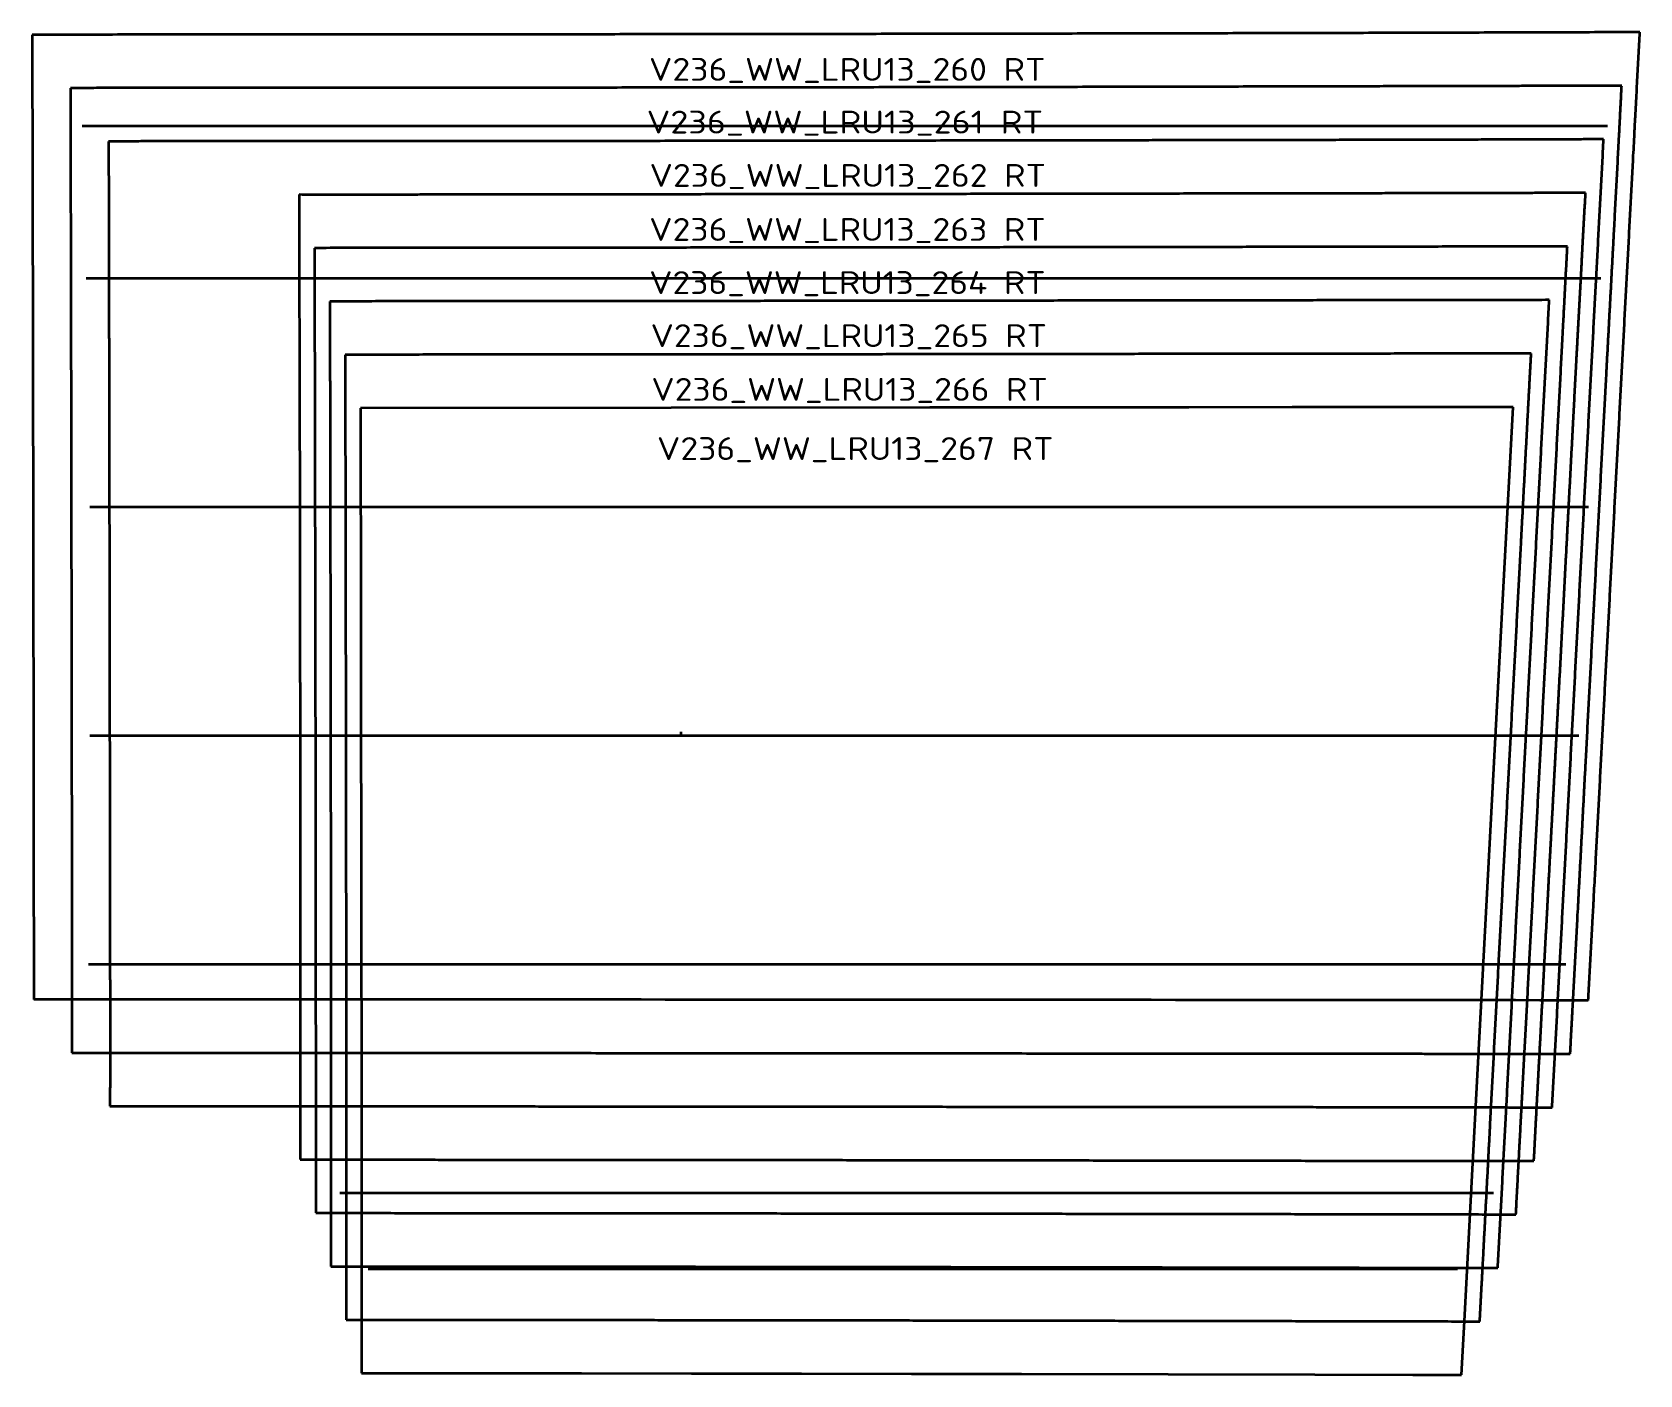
# Model space of a CAD drawing. Extents: x 38945 to 41055, y 24131 to 25893.
import ezdxf
from ezdxf.enums import TextEntityAlignment as Align

# ---------------------------------------------------------------- set-up
doc = ezdxf.new("R2010")
doc.units = 0
doc.layers.get('0').update_dxf_attribs({"lineweight": 13})
for name, color, linetype, lineweight in [('MARKERS', 7, 'Continuous', 13), ('OUTER', 7, 'Continuous', 13), ('ROSETTE', 7, 'Continuous', 13), ('STRATEGYPOINT', 7, 'Continuous', 13), ('TEXT', 7, 'Continuous', 13)]:
    doc.layers.add(name, color=color, linetype=linetype, lineweight=lineweight)
doc.styles.get("Standard").update_dxf_attribs({"font": 'isocp.shx'})

# ---------------------------------------------------------------- blocks, each defined once
blk = doc.blocks.new('V236_WW_LRU13_260 RT_TEXT_1')
at = {"layer": 'TEXT', "color": 14, "lineweight": 13, "width": 0.931771}
blk.add_text('V236_WW_LRU13_260 RT', height=30, dxfattribs=at).set_placement((-42.273438, 859.373596), (478.1875, 859.373596), align=Align.FIT)
blk = doc.blocks.new('29276884_INF_GF_HM_BI45_1000_54_CHORDWISE_V1_V236_WW_LRU13_260_R0_I38_DXF')
at = {"layer": 'OUTER', "color": 3, "lineweight": 35}
blk.add_lwpolyline([(40987.4, 24622.8, 0.000227), (38947.1, 24624)], format="xyb", dxfattribs=at)
for points in [[(41055, 25893.2), (40633, 25891.8), (40211, 25890.8), (39789, 25890.3), (39367, 25890), (38945, 25889.9)], [(38945, 25889.9), (38945.6, 25636.8), (38946.1, 25383.6), (38946.5, 25130.4), (38946.8, 24877.2), (38947.1, 24624)]]:
    blk.add_open_spline(points, degree=5, dxfattribs=at)
blk.add_open_spline([(40987.4, 24622.8), (40994.3, 24750.6), (41007.8, 25004.7), (41021.3, 25258.8), (41034.9, 25512.9), (41048.4, 25766.9), (41055, 25893.2)], degree=5, knots=[0, 0, 0, 0, 0, 0, 639.986098, 1272.232091, 1272.232091, 1272.232091, 1272.232091, 1272.232091, 1272.232091], dxfattribs=at)
at = {"layer": 'ROSETTE', "color": 150, "lineweight": 35}
for p, q in [((39796.8, 24970), (39796.8, 24975)), ((39806.8, 24970), (39796.8, 24970))]:
    blk.add_line(p, q, dxfattribs=at)
at = {"layer": 'STRATEGYPOINT', "color": 7, "lineweight": 5}
blk.add_point((39796.8, 24970), dxfattribs=at)
at = {"layer": 'TEXT', "color": 7, "lineweight": 0}
blk.add_blockref('V236_WW_LRU13_260 RT_TEXT_1', (39796.8, 24970), dxfattribs=at)
blk = doc.blocks.new('V236_WW_LRU13_261 RT_TEXT_2')
at = {"layer": 'TEXT', "color": 14, "lineweight": 13, "width": 0.931771}
blk.add_text('V236_WW_LRU13_261 RT', height=30, dxfattribs=at).set_placement((-45.351562, 790.238831), (475.109375, 790.238831), align=Align.FIT)
blk = doc.blocks.new('29276884_INF_GF_HM_BI45_1000_54_CHORDWISE_V1_V236_WW_LRU13_261_R0_I38_DXF')
at = {"layer": 'OUTER', "color": 3, "lineweight": 35}
for points, knots in [([(41031.2, 25822.8), (40844, 25822.6), (40546.1, 25821.5), (40138.9, 25821), (39731.7, 25820.2), (39324.5, 25820.1), (39104.4, 25820.1), (38995.1, 25819.9)], [0, 0, 0, 0, 0, 0, 935.827404, 1489.674379, 2036.076988, 2036.076988, 2036.076988, 2036.076988, 2036.076988, 2036.076988]), ([(40963.6, 24552.5), (40967, 24614.5), (40973.9, 24743.4), (40984, 24934.6), (40997.4, 25188.7), (41011, 25442.7), (41021.4, 25634.8), (41028, 25760), (41031.2, 25822.8)], [0, 0, 0, 0, 0, 0, 310.356588, 645.28021, 957.388465, 1272.073272, 1272.073272, 1272.073272, 1272.073272, 1272.073272, 1272.073272]), ([(38997.1, 24553.9), (39114, 24554), (39312.2, 24554), (39635.7, 24553.8), (40029, 24553.6), (40422.3, 24553.1), (40698.7, 24553.1), (40893.9, 24552.7), (40963.6, 24552.5)], [0, 0, 0, 0, 0, 0, 584.677293, 990.798468, 1617.622194, 1966.552859, 1966.552859, 1966.552859, 1966.552859, 1966.552859, 1966.552859])]:
    blk.add_open_spline(points, degree=5, knots=knots, dxfattribs=at)
blk.add_open_spline([(38995.1, 25819.9), (38995.8, 25566.7), (38996.4, 25313.5), (38996.4, 25060.3), (38997.2, 24807.1), (38997.1, 24553.9)], degree=5, dxfattribs=at)
at = {"layer": 'ROSETTE', "color": 150, "lineweight": 35}
for p, q in [((39796.8, 24970), (39796.8, 24975)), ((39806.8, 24970), (39796.8, 24970))]:
    blk.add_line(p, q, dxfattribs=at)
at = {"layer": 'STRATEGYPOINT', "color": 7, "lineweight": 5}
blk.add_point((39796.8, 24970), dxfattribs=at)
at = {"layer": 'TEXT', "color": 7, "lineweight": 0}
blk.add_blockref('V236_WW_LRU13_261 RT_TEXT_2', (39796.8, 24970), dxfattribs=at)
blk = doc.blocks.new('V236_WW_LRU13_262 RT_TEXT_3')
at = {"layer": 'TEXT', "color": 14, "lineweight": 13, "width": 0.931771}
blk.add_text('V236_WW_LRU13_262 RT', height=30, dxfattribs=at).set_placement((-41.570312, 720.266174), (478.890625, 720.266174), align=Align.FIT)
blk = doc.blocks.new('29276884_INF_GF_HM_BI45_1000_54_CHORDWISE_V1_V236_WW_LRU13_262_R0_I38_DXF')
at = {"layer": 'OUTER', "color": 3, "lineweight": 35}
for points, knots in [([(41007.5, 25752.7), (40928.8, 25752.4), (40678.6, 25751.6), (40382.5, 25751.3), (39990.1, 25750.5), (39597.6, 25750.2), (39283.8, 25750.2), (39141.7, 25750.1), (39045.3, 25749.9)], [0, 0, 0, 0, 0, 0, 393.26668, 1251.27631, 1480.312402, 1962.184291, 1962.184291, 1962.184291, 1962.184291, 1962.184291, 1962.184291]), ([(39045.3, 25749.9), (39045.6, 25624.4), (39045.9, 25468.4), (39046.2, 25289), (39046.7, 25035.8), (39046.9, 24782.6), (39047.2, 24654.9), (39047.3, 24557.7), (39047.1, 24483.9)], [0, 0, 0, 0, 0, 0, 627.589752, 779.983335, 897.20916, 1266.008551, 1266.008551, 1266.008551, 1266.008551, 1266.008551, 1266.008551]), ([(39047.1, 24483.9), (39095.2, 24484), (39238.1, 24484), (39493.6, 24483.9), (39749, 24483.7), (40093.5, 24483.4), (40424, 24483.1), (40659.6, 24482.9), (40782.7, 24482.8), (40905.9, 24482.4), (40939.9, 24482.3)], [0, 0, 0, 0, 0, 0, 240.627156, 714.481392, 1277.16517, 1277.16517, 1722.62314, 1892.765505, 1892.765505, 1892.765505, 1892.765505, 1892.765505, 1892.765505])]:
    blk.add_open_spline(points, degree=5, knots=knots, dxfattribs=at)
blk.add_open_spline([(40939.9, 24482.3), (40953.6, 24736.4), (40966.9, 24990.5), (40980.4, 25244.6), (40994, 25498.6), (41007.5, 25752.7)], degree=5, dxfattribs=at)
at = {"layer": 'ROSETTE', "color": 150, "lineweight": 35}
for p, q in [((39796.8, 24970), (39796.8, 24975)), ((39806.8, 24970), (39796.8, 24970))]:
    blk.add_line(p, q, dxfattribs=at)
at = {"layer": 'STRATEGYPOINT', "color": 7, "lineweight": 5}
blk.add_point((39796.8, 24970), dxfattribs=at)
at = {"layer": 'TEXT', "color": 7, "lineweight": 0}
blk.add_blockref('V236_WW_LRU13_262 RT_TEXT_3', (39796.8, 24970), dxfattribs=at)
blk = doc.blocks.new('V236_WW_LRU13_263 RT_TEXT_4')
at = {"layer": 'TEXT', "color": 14, "lineweight": 13, "width": 0.931771}
blk.add_text('V236_WW_LRU13_263 RT', height=30, dxfattribs=at).set_placement((-41.988281, 649.377502), (478.472656, 649.377502), align=Align.FIT)
blk = doc.blocks.new('29276884_INF_GF_HM_BI45_1000_54_CHORDWISE_V1_V236_WW_LRU13_263_R0_I38_DXF')
at = {"layer": 'OUTER', "color": 3, "lineweight": 35}
for points, knots in [([(40983.9, 25682.4), (40818.2, 25681.8), (40609, 25681.6), (40271.3, 25681), (39933.6, 25680.4), (39595.9, 25680.3), (39423.9, 25679.8), (39295.4, 25680)], [0, 0, 0, 0, 0, 0, 828.827419, 1046.000123, 1688.489911, 1688.489911, 1688.489911, 1688.489911, 1688.489911, 1688.489911]), ([(39295.4, 25680), (39295.4, 25666.1), (39295.4, 25643.6), (39295.4, 25612.3), (39295.5, 25568), (39295.9, 25428.2), (39296.3, 25282.7), (39296.4, 25115.4), (39296.7, 24926.5), (39296.8, 24717.6), (39296.8, 24604.2), (39296.7, 24510.4), (39296.8, 24446.9), (39296.9, 24413.9)], [0, 0, 0, 0, 0, 0, 69.415543, 112.850202, 156.284856, 221.574079, 699.217719, 796.945389, 948.966196, 1100.987049, 1266.13545, 1266.13545, 1266.13545, 1266.13545, 1266.13545, 1266.13545]), ([(40916, 24412.2), (40918.9, 24467.2), (40921.8, 24522.3), (40924.8, 24577.4), (40929.6, 24667.3), (40934.4, 24757.1), (40936.2, 24791.9), (40939.3, 24848.3), (40942.3, 24904.8), (40944.4, 24943.9), (40946.5, 24983), (40949, 25030.8), (40953.9, 25122), (40958.7, 25213.2), (40962.6, 25287), (40967.5, 25380.4), (40972, 25465.1), (40974.2, 25506.4), (40977.1, 25557.6), (40979.8, 25608.9), (40981.3, 25640.7), (40983.3, 25672.4), (40983.9, 25682.4)], [0, 0, 0, 0, 0, 0, 275.870761, 275.870761, 275.870761, 449.858339, 449.858339, 449.858339, 558.598776, 558.598776, 645.5904, 645.5904, 689.08627, 1015.301687, 1015.301687, 1015.301687, 1113.165005, 1113.165005, 1221.924291, 1272.068412, 1272.068412, 1272.068412, 1272.068412, 1272.068412, 1272.068412]), ([(39296.9, 24413.9), (39533.1, 24413.8), (39856.9, 24413.6), (40180.7, 24413.3), (40504.5, 24412.6), (40828.3, 24412.2), (40916, 24412.2)], [0, 0, 0, 0, 0, 0, 1180.94657, 1619.073982, 1619.073982, 1619.073982, 1619.073982, 1619.073982, 1619.073982])]:
    blk.add_open_spline(points, degree=5, knots=knots, dxfattribs=at)
at = {"layer": 'ROSETTE', "color": 150, "lineweight": 35}
for p, q in [((39796.8, 24970), (39796.8, 24975)), ((39806.8, 24970), (39796.8, 24970))]:
    blk.add_line(p, q, dxfattribs=at)
at = {"layer": 'STRATEGYPOINT', "color": 7, "lineweight": 5}
blk.add_point((39796.8, 24970), dxfattribs=at)
at = {"layer": 'TEXT', "color": 7, "lineweight": 0}
blk.add_blockref('V236_WW_LRU13_263 RT_TEXT_4', (39796.8, 24970), dxfattribs=at)
blk = doc.blocks.new('V236_WW_LRU13_264 RT_TEXT_5')
at = {"layer": 'TEXT', "color": 14, "lineweight": 13, "width": 0.931771}
blk.add_text('V236_WW_LRU13_264 RT', height=30, dxfattribs=at).set_placement((-41.992188, 579.625549), (478.46875, 579.625549), align=Align.FIT)
blk = doc.blocks.new('29276884_INF_GF_HM_BI45_1000_54_CHORDWISE_V1_V236_WW_LRU13_264_R0_I38_DXF')
at = {"layer": 'OUTER', "color": 3, "lineweight": 35}
for points in [[(40959.9, 25612.1), (40631, 25611.4), (40302.2, 25610.9), (39973.3, 25610.6), (39644.4, 25610.3), (39315.5, 25610)], [(39315.5, 25610), (39316, 25356.8), (39316.5, 25103.6), (39317, 24850.3), (39317.2, 24597.1), (39317.1, 24343.9)], [(39317.1, 24343.9), (39632.1, 24343.7), (39947.2, 24343.4), (40262.3, 24343.1), (40577.3, 24342.6), (40892.4, 24342)]]:
    blk.add_open_spline(points, degree=5, dxfattribs=at)
blk.add_open_spline([(40892.4, 24342), (40901, 24504), (40914.6, 24758), (40928.1, 25012), (40941.7, 25266), (40955.1, 25520.1), (40959.9, 25612.1)], degree=5, knots=[0, 0, 0, 0, 0, 0, 811.271971, 1271.890477, 1271.890477, 1271.890477, 1271.890477, 1271.890477, 1271.890477], dxfattribs=at)
at = {"layer": 'ROSETTE', "color": 150, "lineweight": 35}
for p, q in [((39796.8, 24970), (39796.8, 24975)), ((39806.8, 24970), (39796.8, 24970))]:
    blk.add_line(p, q, dxfattribs=at)
at = {"layer": 'STRATEGYPOINT', "color": 7, "lineweight": 5}
blk.add_point((39796.8, 24970), dxfattribs=at)
at = {"layer": 'TEXT', "color": 7, "lineweight": 0}
blk.add_blockref('V236_WW_LRU13_264 RT_TEXT_5', (39796.8, 24970), dxfattribs=at)
blk = doc.blocks.new('V236_WW_LRU13_265 RT_TEXT_6')
at = {"layer": 'TEXT', "color": 14, "lineweight": 13, "width": 0.931771}
blk.add_text('V236_WW_LRU13_265 RT', height=30, dxfattribs=at).set_placement((-40.210938, 509.988831), (480.25, 509.988831), align=Align.FIT)
blk = doc.blocks.new('29276884_INF_GF_HM_BI45_1000_54_CHORDWISE_V1_V236_WW_LRU13_265_R0_I38_DXF')
at = {"layer": 'OUTER', "color": 3, "lineweight": 35}
for points in [[(40936.2, 25541.8), (40616.1, 25541.3), (40296, 25540.9), (39975.9, 25540.5), (39655.8, 25540.2), (39335.7, 25540)], [(40868.6, 24271.8), (40882.2, 24525.8), (40895.7, 24779.8), (40909, 25033.8), (40922.4, 25287.8), (40936.2, 25541.8)], [(39337.1, 24273.8), (39643.4, 24273.7), (39949.7, 24273.3), (40256, 24272.9), (40562.3, 24272.3), (40868.6, 24271.8)]]:
    blk.add_open_spline(points, degree=5, dxfattribs=at)
blk.add_open_spline([(39335.7, 25540), (39336, 25382.6), (39336.5, 25129.4), (39336.7, 24876.1), (39337.2, 24622.9), (39337.2, 24369.7), (39337.1, 24273.8)], degree=5, knots=[0, 0, 0, 0, 0, 0, 786.999234, 1266.167301, 1266.167301, 1266.167301, 1266.167301, 1266.167301, 1266.167301], dxfattribs=at)
at = {"layer": 'ROSETTE', "color": 150, "lineweight": 35}
for p, q in [((39796.8, 24970), (39796.8, 24975)), ((39806.8, 24970), (39796.8, 24970))]:
    blk.add_line(p, q, dxfattribs=at)
at = {"layer": 'STRATEGYPOINT', "color": 7, "lineweight": 5}
blk.add_point((39796.8, 24970), dxfattribs=at)
at = {"layer": 'TEXT', "color": 7, "lineweight": 0}
blk.add_blockref('V236_WW_LRU13_265 RT_TEXT_6', (39796.8, 24970), dxfattribs=at)
blk = doc.blocks.new('V236_WW_LRU13_266 RT_TEXT_7')
at = {"layer": 'TEXT', "color": 14, "lineweight": 13, "width": 0.931771}
blk.add_text('V236_WW_LRU13_266 RT', height=30, dxfattribs=at).set_placement((-39.210938, 439.504456), (481.25, 439.504456), align=Align.FIT)
blk = doc.blocks.new('29276884_INF_GF_HM_BI45_1000_54_CHORDWISE_V1_V236_WW_LRU13_266_R0_I38_DXF')
at = {"layer": 'OUTER', "color": 3, "lineweight": 35}
for points in [[(40912.4, 25471.5), (40601.1, 25471.4), (40289.8, 25470.7), (39978.4, 25470.2), (39667.1, 25470.2), (39355.8, 25470)], [(39355.8, 25470), (39356.2, 25216.8), (39356.7, 24963.6), (39357.1, 24710.3), (39357.2, 24457.1), (39357.1, 24203.8)], [(39357.1, 24203.8), (39654.7, 24203.6), (39952.2, 24203.3), (40249.8, 24202.8), (40547.3, 24202.3), (40844.9, 24201.6)]]:
    blk.add_open_spline(points, degree=5, dxfattribs=at)
blk.add_open_spline([(40844.9, 24201.6), (40848.6, 24267.8), (40858.5, 24459), (40872, 24712.9), (40885.5, 24966.9), (40899.1, 25220.9), (40909, 25408.7), (40912.4, 25471.5)], degree=5, knots=[0, 0, 0, 0, 0, 0, 331.231441, 957.183588, 1271.616487, 1271.616487, 1271.616487, 1271.616487, 1271.616487, 1271.616487], dxfattribs=at)
at = {"layer": 'ROSETTE', "color": 150, "lineweight": 35}
for p, q in [((39796.8, 24970), (39796.8, 24975)), ((39806.8, 24970), (39796.8, 24970))]:
    blk.add_line(p, q, dxfattribs=at)
at = {"layer": 'STRATEGYPOINT', "color": 7, "lineweight": 5}
blk.add_point((39796.8, 24970), dxfattribs=at)
at = {"layer": 'TEXT', "color": 7, "lineweight": 0}
blk.add_blockref('V236_WW_LRU13_266 RT_TEXT_7', (39796.8, 24970), dxfattribs=at)
blk = doc.blocks.new('V236_WW_LRU13_267 RT_TEXT_8')
at = {"layer": 'TEXT', "color": 14, "lineweight": 13, "width": 0.931771}
blk.add_text('V236_WW_LRU13_267 RT', height=30, dxfattribs=at).set_placement((-31.757812, 361.883362), (488.703125, 361.883362), align=Align.FIT)
blk = doc.blocks.new('29276884_INF_GF_HM_BI45_1000_54_CHORDWISE_V1-V236_WW_LRU13_267_R1_I7_DXF')
at = {"layer": 'MARKERS', "color": 5, "lineweight": 35}
for p, q in [((41012.771484, 25769.953125), (39010.771484, 25769.953125)), ((41003.771484, 25569.953125), (39015.771484, 25569.953125)), ((40987.771484, 25269.953125), (39020.771484, 25269.953125)), ((40974.771484, 24969.953125), (39020.771484, 24969.953125)), ((40957.771484, 24669.953125), (39018.771484, 24669.953125)), ((40862.771484, 24369.953125), (39348.771484, 24369.953125)), ((40815.771484, 24269.953125), (39385.771484, 24269.953125))]:
    blk.add_line(p, q, dxfattribs=at)
at = {"layer": 'OUTER', "color": 3, "lineweight": 35}
for points in [[(40888.646728, 25401.247711), (40792.019592, 25401.205414), (40598.765442, 25401.052429), (40462.893432, 25400.911712), (40123.213501, 25400.540222), (39783.533463, 25400.23471), (39375.917328, 25400.01004)], [(39375.917328, 25400.01004), (39376.097595, 25329.664978), (39376.358795, 25188.974579), (39376.538421, 25048.284042), (39376.812805, 24766.902832), (39377.060302, 24485.521576), (39377.142089, 24344.830932), (39377.155395, 24239.312988), (39377.102356, 24133.794983)], [(40821.155883, 24131.485473), (40824.950073, 24202.02539), (40832.475463, 24343.108703), (40839.95581, 24484.194397), (40858.631958, 24836.909927), (40877.370483, 25189.622131), (40888.646728, 25401.247711)], [(39377.102356, 24133.794983), (39665.91336, 24133.549804), (39810.318835, 24133.394775), (39954.724273, 24133.210083), (40099.129669, 24132.985656), (40243.534973, 24132.714904), (40436.075256, 24132.288818), (40628.615539, 24131.838196), (40756.975708, 24131.580932), (40821.155883, 24131.485473)]]:
    blk.add_lwpolyline(points, dxfattribs=at)
at = {"layer": 'ROSETTE', "color": 150, "lineweight": 35}
for p, q in [((39796.771484, 24969.953125), (39796.771484, 24974.953125)), ((39806.771484, 24969.953125), (39796.771484, 24969.953125))]:
    blk.add_line(p, q, dxfattribs=at)
at = {"layer": 'STRATEGYPOINT', "color": 7, "lineweight": 5}
blk.add_point((39796.771484, 24969.953125), dxfattribs=at)
at = {"layer": 'TEXT', "color": 7, "lineweight": 0}
blk.add_blockref('V236_WW_LRU13_267 RT_TEXT_8', (39796.771484, 24969.953125), dxfattribs=at)

msp = doc.modelspace()

# ---------------------------------------------------------------- block references
for name in ['29276884_INF_GF_HM_BI45_1000_54_CHORDWISE_V1_V236_WW_LRU13_260_R0_I38_DXF', '29276884_INF_GF_HM_BI45_1000_54_CHORDWISE_V1_V236_WW_LRU13_261_R0_I38_DXF', '29276884_INF_GF_HM_BI45_1000_54_CHORDWISE_V1-V236_WW_LRU13_267_R1_I7_DXF', '29276884_INF_GF_HM_BI45_1000_54_CHORDWISE_V1_V236_WW_LRU13_262_R0_I38_DXF', '29276884_INF_GF_HM_BI45_1000_54_CHORDWISE_V1_V236_WW_LRU13_263_R0_I38_DXF', '29276884_INF_GF_HM_BI45_1000_54_CHORDWISE_V1_V236_WW_LRU13_264_R0_I38_DXF', '29276884_INF_GF_HM_BI45_1000_54_CHORDWISE_V1_V236_WW_LRU13_265_R0_I38_DXF', '29276884_INF_GF_HM_BI45_1000_54_CHORDWISE_V1_V236_WW_LRU13_266_R0_I38_DXF']:
    msp.add_blockref(name, (0, 0))

doc.saveas('drawing.dxf')
